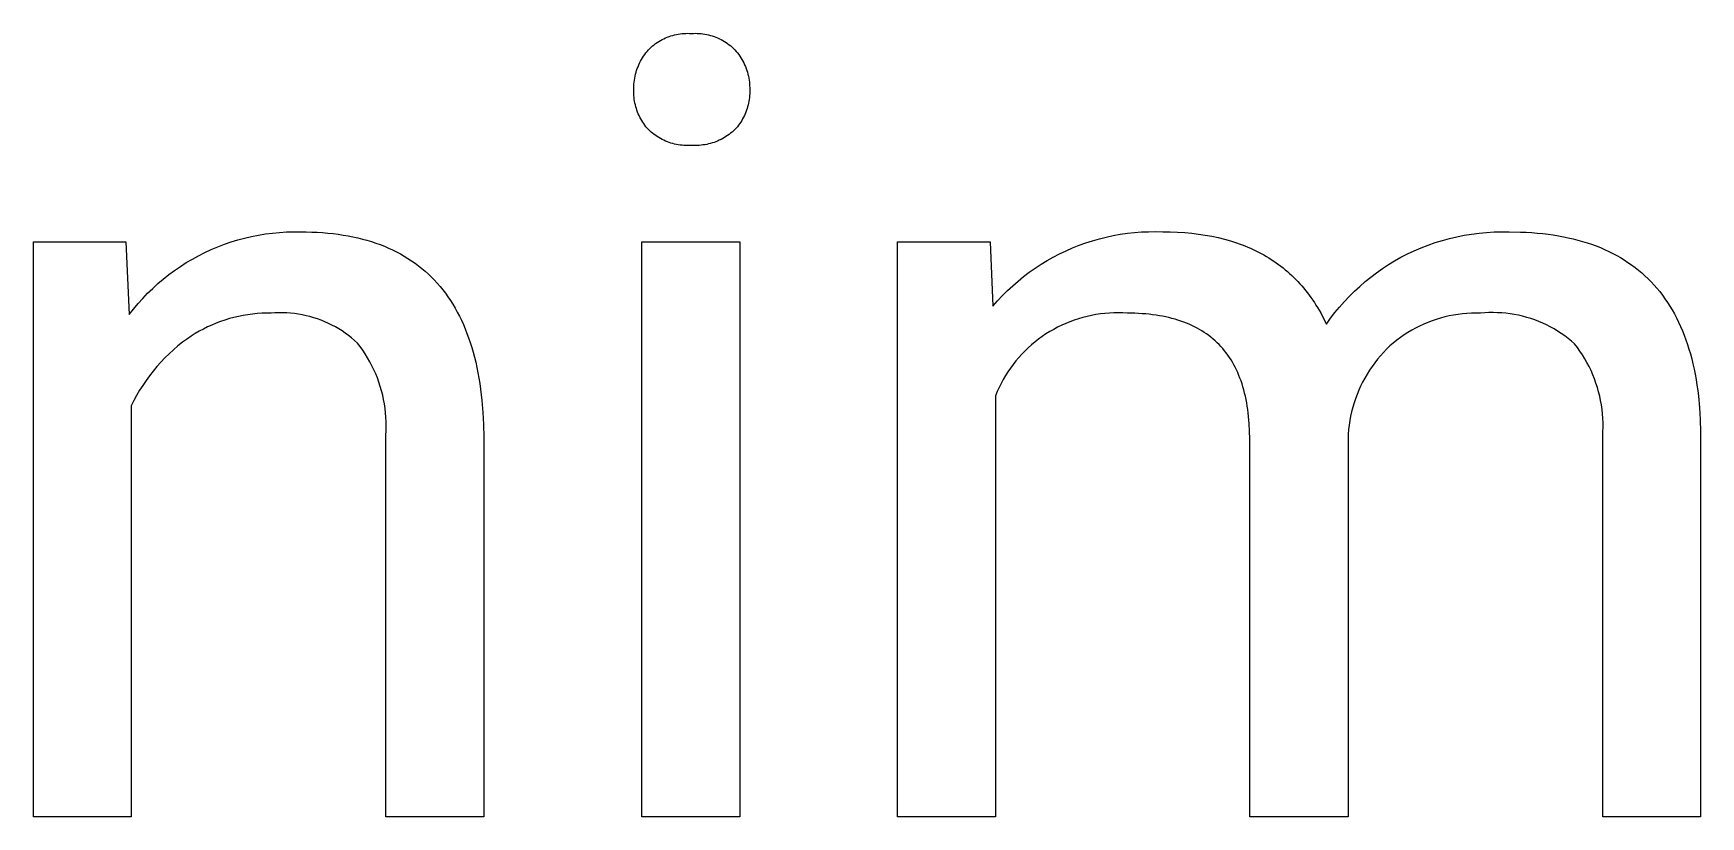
# Model space of a CAD drawing. Header units: millimetres. Extents: x 1287 to 5317, y -239 to 2577.
# Drawn here: x 5075.6 to 5137.9, y 117.7 to 147 of the extents above; entities that cross this region are included whole.
import ezdxf

# ---------------------------------------------------------------- set-up
doc = ezdxf.new("R2010")
doc.units = ezdxf.units.MM
doc.header["$MEASUREMENT"] = 0
doc.layers.add('Domyślny', color=7, linetype='Continuous', true_color=0x000000)

msp = doc.modelspace()

# ---------------------------------------------------------------- linework, layer by layer
at = {"layer": 'Domyślny'}
for p, q in [((5099.741, 146.931), (5099.812, 146.94)), ((5099.812, 146.94), (5099.883, 146.946)), ((5099.883, 146.946), (5099.954, 146.949)), ((5099.954, 146.949), (5100.025, 146.95)), ((5100.025, 146.95), (5100.096, 146.949)), ((5100.096, 146.949), (5100.167, 146.945)), ((5100.167, 146.945), (5100.239, 146.949)), ((5100.239, 146.949), (5100.31, 146.95)), ((5100.31, 146.95), (5100.381, 146.949)), ((5100.381, 146.949), (5100.453, 146.945)), ((5100.453, 146.945), (5100.524, 146.939)), ((5100.524, 146.939), (5100.595, 146.931)), ((5098.508, 146.277), (5098.556, 146.333)), ((5098.556, 146.333), (5098.607, 146.383)), ((5098.607, 146.383), (5098.659, 146.432)), ((5098.659, 146.432), (5098.713, 146.478)), ((5098.713, 146.478), (5098.768, 146.523)), ((5098.768, 146.523), (5098.825, 146.565)), ((5098.825, 146.565), (5098.884, 146.606)), ((5098.884, 146.606), (5098.944, 146.644)), ((5098.944, 146.644), (5099.005, 146.681)), ((5099.005, 146.681), (5099.067, 146.715)), ((5099.067, 146.715), (5099.131, 146.747)), ((5099.131, 146.747), (5099.195, 146.777)), ((5099.195, 146.777), (5099.261, 146.804)), ((5099.261, 146.804), (5099.327, 146.83)), ((5099.327, 146.83), (5099.395, 146.853)), ((5099.395, 146.853), (5099.463, 146.873)), ((5099.463, 146.873), (5099.532, 146.891)), ((5099.532, 146.891), (5099.601, 146.907)), ((5099.601, 146.907), (5099.671, 146.92)), ((5099.671, 146.92), (5099.741, 146.931)), ((5100.595, 146.931), (5100.666, 146.92)), ((5100.666, 146.92), (5100.736, 146.906)), ((5100.736, 146.906), (5100.805, 146.891)), ((5100.805, 146.891), (5100.874, 146.872)), ((5100.874, 146.872), (5100.943, 146.852)), ((5100.943, 146.852), (5101.011, 146.829)), ((5101.011, 146.829), (5101.077, 146.804)), ((5101.077, 146.804), (5101.143, 146.776)), ((5101.143, 146.776), (5101.208, 146.746)), ((5101.208, 146.746), (5101.272, 146.714)), ((5101.272, 146.714), (5101.335, 146.68)), ((5101.335, 146.68), (5101.396, 146.644)), ((5101.396, 146.644), (5101.457, 146.605)), ((5101.457, 146.605), (5101.516, 146.565)), ((5101.516, 146.565), (5101.573, 146.522)), ((5101.573, 146.522), (5101.629, 146.478)), ((5101.629, 146.478), (5101.683, 146.431)), ((5101.683, 146.431), (5101.736, 146.383)), ((5101.736, 146.383), (5101.787, 146.333)), ((5101.787, 146.333), (5101.836, 146.277)), ((5098.142, 145.635), (5098.169, 145.704)), ((5098.169, 145.704), (5098.197, 145.773)), ((5098.197, 145.773), (5098.229, 145.84)), ((5098.229, 145.84), (5098.262, 145.906)), ((5098.262, 145.906), (5098.298, 145.972)), ((5098.298, 145.972), (5098.335, 146.035)), ((5098.335, 146.035), (5098.376, 146.098)), ((5098.376, 146.098), (5098.418, 146.159)), ((5098.418, 146.159), (5098.462, 146.219)), ((5098.462, 146.219), (5098.508, 146.277)), ((5101.836, 146.277), (5101.883, 146.219)), ((5101.883, 146.219), (5101.928, 146.16)), ((5101.928, 146.16), (5101.97, 146.099)), ((5101.97, 146.099), (5102.011, 146.037)), ((5102.011, 146.037), (5102.049, 145.973)), ((5102.049, 145.973), (5102.086, 145.908)), ((5102.086, 145.908), (5102.119, 145.842)), ((5102.119, 145.842), (5102.151, 145.774)), ((5102.151, 145.774), (5102.18, 145.706)), ((5102.18, 145.706), (5102.207, 145.636)), ((5098.018, 145.056), (5098.025, 145.13)), ((5098.025, 145.13), (5098.034, 145.204)), ((5098.034, 145.204), (5098.046, 145.277)), ((5098.046, 145.277), (5098.06, 145.35)), ((5098.06, 145.35), (5098.077, 145.422)), ((5098.077, 145.422), (5098.096, 145.494)), ((5098.096, 145.494), (5098.118, 145.565)), ((5098.118, 145.565), (5098.142, 145.635)), ((5102.207, 145.636), (5102.232, 145.566)), ((5102.232, 145.566), (5102.254, 145.495)), ((5102.254, 145.495), (5102.274, 145.423)), ((5102.274, 145.423), (5102.291, 145.351)), ((5102.291, 145.351), (5102.305, 145.278)), ((5102.305, 145.278), (5102.317, 145.205)), ((5102.317, 145.205), (5102.327, 145.131)), ((5102.327, 145.131), (5102.334, 145.057)), ((5098.012, 144.908), (5098.014, 144.982)), ((5098.013, 144.834), (5098.012, 144.908)), ((5098.012, 144.763), (5098.013, 144.834)), ((5098.013, 144.693), (5098.012, 144.763)), ((5098.016, 144.623), (5098.013, 144.693)), ((5098.014, 144.982), (5098.018, 145.056)), ((5098.022, 144.553), (5098.016, 144.623)), ((5098.031, 144.483), (5098.022, 144.553)), ((5098.041, 144.414), (5098.031, 144.483)), ((5102.321, 144.483), (5102.31, 144.413)), ((5102.329, 144.552), (5102.321, 144.483)), ((5102.335, 144.623), (5102.329, 144.552)), ((5102.334, 145.057), (5102.338, 144.982)), ((5102.339, 144.693), (5102.335, 144.623)), ((5102.338, 144.982), (5102.34, 144.908)), ((5102.34, 144.908), (5102.339, 144.834)), ((5102.339, 144.834), (5102.34, 144.763)), ((5102.34, 144.763), (5102.339, 144.693)), ((5098.054, 144.345), (5098.041, 144.414)), ((5098.069, 144.276), (5098.054, 144.345)), ((5098.087, 144.208), (5098.069, 144.276)), ((5098.107, 144.141), (5098.087, 144.208)), ((5098.129, 144.074), (5098.107, 144.141)), ((5098.153, 144.008), (5098.129, 144.074)), ((5098.179, 143.943), (5098.153, 144.008)), ((5098.208, 143.879), (5098.179, 143.943)), ((5098.239, 143.816), (5098.208, 143.879)), ((5102.14, 143.878), (5102.109, 143.815)), ((5102.169, 143.942), (5102.14, 143.878)), ((5102.196, 144.007), (5102.169, 143.942)), ((5102.221, 144.073), (5102.196, 144.007)), ((5102.243, 144.14), (5102.221, 144.073)), ((5102.263, 144.207), (5102.243, 144.14)), ((5102.281, 144.275), (5102.263, 144.207)), ((5102.297, 144.344), (5102.281, 144.275)), ((5102.31, 144.413), (5102.297, 144.344)), ((5098.271, 143.754), (5098.239, 143.816)), ((5098.306, 143.693), (5098.271, 143.754)), ((5098.343, 143.633), (5098.306, 143.693)), ((5098.382, 143.575), (5098.343, 143.633)), ((5098.423, 143.518), (5098.382, 143.575)), ((5098.465, 143.462), (5098.423, 143.518)), ((5098.51, 143.408), (5098.465, 143.462)), ((5098.556, 143.355), (5098.51, 143.408)), ((5098.607, 143.306), (5098.556, 143.355)), ((5098.66, 143.259), (5098.607, 143.306)), ((5098.715, 143.214), (5098.66, 143.259)), ((5098.771, 143.171), (5098.715, 143.214)), ((5101.627, 143.214), (5101.57, 143.171)), ((5101.682, 143.259), (5101.627, 143.214)), ((5101.735, 143.306), (5101.682, 143.259)), ((5101.787, 143.355), (5101.735, 143.306)), ((5101.834, 143.407), (5101.787, 143.355)), ((5101.879, 143.461), (5101.834, 143.407)), ((5101.922, 143.517), (5101.879, 143.461)), ((5101.964, 143.574), (5101.922, 143.517)), ((5102.003, 143.632), (5101.964, 143.574)), ((5102.041, 143.692), (5102.003, 143.632)), ((5102.076, 143.753), (5102.041, 143.692)), ((5102.109, 143.815), (5102.076, 143.753)), ((5098.828, 143.129), (5098.771, 143.171)), ((5098.887, 143.09), (5098.828, 143.129)), ((5098.947, 143.053), (5098.887, 143.09)), ((5099.009, 143.017), (5098.947, 143.053)), ((5099.071, 142.984), (5099.009, 143.017)), ((5099.135, 142.953), (5099.071, 142.984)), ((5099.199, 142.925), (5099.135, 142.953)), ((5099.265, 142.898), (5099.199, 142.925)), ((5099.331, 142.874), (5099.265, 142.898)), ((5099.398, 142.851), (5099.331, 142.874)), ((5099.466, 142.832), (5099.398, 142.851)), ((5099.535, 142.814), (5099.466, 142.832)), ((5099.604, 142.799), (5099.535, 142.814)), ((5099.674, 142.786), (5099.604, 142.799)), ((5099.744, 142.776), (5099.674, 142.786)), ((5099.814, 142.768), (5099.744, 142.776)), ((5099.884, 142.762), (5099.814, 142.768)), ((5099.955, 142.759), (5099.884, 142.762)), ((5100.026, 142.758), (5099.955, 142.759)), ((5100.097, 142.76), (5100.026, 142.758)), ((5100.167, 142.764), (5100.097, 142.76)), ((5100.238, 142.76), (5100.167, 142.764)), ((5100.309, 142.758), (5100.238, 142.76)), ((5100.38, 142.759), (5100.309, 142.758)), ((5100.451, 142.763), (5100.38, 142.759)), ((5100.522, 142.768), (5100.451, 142.763)), ((5100.593, 142.777), (5100.522, 142.768)), ((5100.663, 142.787), (5100.593, 142.777)), ((5100.733, 142.8), (5100.663, 142.787)), ((5100.802, 142.815), (5100.733, 142.8)), ((5100.871, 142.832), (5100.802, 142.815)), ((5100.939, 142.852), (5100.871, 142.832)), ((5101.007, 142.874), (5100.939, 142.852)), ((5101.074, 142.899), (5101.007, 142.874)), ((5101.139, 142.925), (5101.074, 142.899)), ((5101.204, 142.954), (5101.139, 142.925)), ((5101.268, 142.985), (5101.204, 142.954)), ((5101.331, 143.018), (5101.268, 142.985)), ((5101.393, 143.053), (5101.331, 143.018)), ((5101.453, 143.091), (5101.393, 143.053)), ((5101.513, 143.13), (5101.453, 143.091)), ((5101.57, 143.171), (5101.513, 143.13)), ((5084.255, 139.453), (5084.517, 139.487)), ((5084.517, 139.487), (5084.779, 139.512)), ((5084.779, 139.512), (5085.042, 139.528)), ((5085.042, 139.528), (5085.306, 139.535)), ((5085.306, 139.535), (5085.57, 139.533)), ((5085.57, 139.533), (5085.78, 139.531)), ((5085.78, 139.531), (5085.987, 139.525)), ((5085.987, 139.525), (5086.191, 139.516)), ((5086.191, 139.516), (5086.391, 139.503)), ((5086.391, 139.503), (5086.588, 139.486)), ((5086.588, 139.486), (5086.782, 139.465)), ((5116.179, 139.439), (5116.442, 139.477)), ((5116.442, 139.477), (5116.706, 139.506)), ((5116.706, 139.506), (5116.97, 139.526)), ((5116.97, 139.526), (5117.236, 139.537)), ((5117.236, 139.537), (5117.501, 139.539)), ((5117.501, 139.539), (5117.767, 139.533)), ((5117.767, 139.533), (5118.044, 139.529)), ((5118.044, 139.529), (5118.317, 139.519)), ((5118.317, 139.519), (5118.583, 139.502)), ((5118.583, 139.502), (5118.844, 139.479)), ((5118.844, 139.479), (5119.099, 139.449)), ((5129.299, 139.449), (5129.576, 139.484)), ((5129.576, 139.484), (5129.855, 139.511)), ((5129.855, 139.511), (5130.134, 139.528)), ((5130.134, 139.528), (5130.414, 139.535)), ((5130.414, 139.535), (5130.694, 139.533)), ((5130.694, 139.533), (5131.127, 139.525)), ((5131.127, 139.525), (5131.338, 139.516)), ((5131.338, 139.516), (5131.546, 139.504)), ((5131.546, 139.504), (5131.751, 139.487)), ((5131.751, 139.487), (5131.953, 139.467)), ((5131.953, 139.467), (5132.151, 139.443)), ((5075.589, 117.676), (5075.589, 139.153)), ((5075.589, 139.153), (5079.048, 139.153)), ((5079.048, 139.153), (5079.167, 136.438)), ((5081.994, 138.76), (5082.234, 138.871)), ((5082.234, 138.871), (5082.477, 138.973)), ((5082.477, 138.973), (5082.723, 139.067)), ((5082.723, 139.067), (5082.972, 139.153)), ((5082.972, 139.153), (5083.225, 139.231)), ((5083.225, 139.231), (5083.479, 139.299)), ((5083.479, 139.299), (5083.736, 139.359)), ((5083.736, 139.359), (5083.995, 139.411)), ((5083.995, 139.411), (5084.255, 139.453)), ((5086.782, 139.465), (5086.972, 139.441)), ((5086.972, 139.441), (5087.16, 139.413)), ((5087.16, 139.413), (5087.344, 139.381)), ((5087.344, 139.381), (5087.524, 139.345)), ((5087.524, 139.345), (5087.702, 139.306)), ((5087.702, 139.306), (5087.876, 139.263)), ((5087.876, 139.263), (5088.047, 139.216)), ((5088.047, 139.216), (5088.214, 139.165)), ((5088.214, 139.165), (5088.379, 139.111)), ((5088.379, 139.111), (5088.54, 139.053)), ((5088.54, 139.053), (5088.697, 138.991)), ((5088.697, 138.991), (5088.852, 138.926)), ((5088.852, 138.926), (5089.003, 138.856)), ((5089.003, 138.856), (5089.151, 138.783)), ((5098.31, 117.676), (5098.31, 139.153)), ((5098.31, 139.153), (5101.968, 139.153)), ((5101.968, 139.153), (5101.968, 117.676)), ((5107.863, 117.676), (5107.863, 139.153)), ((5107.863, 139.153), (5111.323, 139.153)), ((5111.323, 139.153), (5111.421, 136.756)), ((5114.151, 138.824), (5114.395, 138.931)), ((5114.395, 138.931), (5114.642, 139.029)), ((5114.642, 139.029), (5114.891, 139.119)), ((5114.891, 139.119), (5115.144, 139.2)), ((5115.144, 139.2), (5115.4, 139.273)), ((5115.4, 139.273), (5115.657, 139.337)), ((5115.657, 139.337), (5115.917, 139.392)), ((5115.917, 139.392), (5116.179, 139.439)), ((5119.099, 139.449), (5119.349, 139.411)), ((5119.349, 139.411), (5119.593, 139.368)), ((5119.593, 139.368), (5119.831, 139.317)), ((5119.831, 139.317), (5120.064, 139.26)), ((5120.064, 139.26), (5120.291, 139.196)), ((5120.291, 139.196), (5120.513, 139.125)), ((5120.513, 139.125), (5120.622, 139.087)), ((5120.622, 139.087), (5120.729, 139.047)), ((5120.729, 139.047), (5120.835, 139.006)), ((5120.835, 139.006), (5120.94, 138.963)), ((5120.94, 138.963), (5121.043, 138.919)), ((5121.043, 138.919), (5121.145, 138.872)), ((5121.145, 138.872), (5121.245, 138.824)), ((5127.155, 138.826), (5127.413, 138.936)), ((5127.413, 138.936), (5127.674, 139.036)), ((5127.674, 139.036), (5127.938, 139.128)), ((5127.938, 139.128), (5128.206, 139.211)), ((5128.206, 139.211), (5128.476, 139.284)), ((5128.476, 139.284), (5128.748, 139.348)), ((5128.748, 139.348), (5129.022, 139.403)), ((5129.022, 139.403), (5129.299, 139.449)), ((5132.151, 139.443), (5132.345, 139.416)), ((5132.345, 139.416), (5132.536, 139.385)), ((5132.536, 139.385), (5132.724, 139.35)), ((5132.724, 139.35), (5132.909, 139.312)), ((5132.909, 139.312), (5133.09, 139.27)), ((5133.09, 139.27), (5133.267, 139.224)), ((5133.267, 139.224), (5133.442, 139.175)), ((5133.442, 139.175), (5133.613, 139.122)), ((5133.613, 139.122), (5133.78, 139.065)), ((5133.78, 139.065), (5133.945, 139.005)), ((5133.945, 139.005), (5134.105, 138.941)), ((5134.105, 138.941), (5134.263, 138.874)), ((5134.263, 138.874), (5134.417, 138.803)), ((5080.861, 138.088), (5081.078, 138.238)), ((5081.078, 138.238), (5081.301, 138.38)), ((5081.301, 138.38), (5081.528, 138.514)), ((5081.528, 138.514), (5081.759, 138.641)), ((5081.759, 138.641), (5081.994, 138.76)), ((5089.151, 138.783), (5089.295, 138.706)), ((5089.295, 138.706), (5089.437, 138.626)), ((5089.437, 138.626), (5089.575, 138.541)), ((5089.575, 138.541), (5089.71, 138.453)), ((5089.71, 138.453), (5089.841, 138.361)), ((5089.841, 138.361), (5089.969, 138.266)), ((5089.969, 138.266), (5090.094, 138.166)), ((5112.996, 138.173), (5113.218, 138.318)), ((5113.218, 138.318), (5113.445, 138.456)), ((5113.445, 138.456), (5113.676, 138.587)), ((5113.676, 138.587), (5113.912, 138.71)), ((5113.912, 138.71), (5114.151, 138.824)), ((5121.245, 138.824), (5121.344, 138.775)), ((5121.344, 138.775), (5121.441, 138.723)), ((5121.441, 138.723), (5121.538, 138.67)), ((5121.538, 138.67), (5121.632, 138.615)), ((5121.632, 138.615), (5121.726, 138.559)), ((5121.726, 138.559), (5121.818, 138.501)), ((5121.818, 138.501), (5121.908, 138.441)), ((5121.908, 138.441), (5121.997, 138.379)), ((5121.997, 138.379), (5122.085, 138.316)), ((5122.085, 138.316), (5122.171, 138.251)), ((5122.171, 138.251), (5122.256, 138.185)), ((5125.964, 138.159), (5126.188, 138.307)), ((5126.188, 138.307), (5126.418, 138.448)), ((5126.418, 138.448), (5126.652, 138.581)), ((5126.652, 138.581), (5126.901, 138.708)), ((5126.901, 138.708), (5127.155, 138.826)), ((5134.417, 138.803), (5134.567, 138.728)), ((5134.567, 138.728), (5134.715, 138.649)), ((5134.715, 138.649), (5134.859, 138.567)), ((5134.859, 138.567), (5134.999, 138.481)), ((5134.999, 138.481), (5135.136, 138.392)), ((5135.136, 138.392), (5135.27, 138.299)), ((5135.27, 138.299), (5135.401, 138.202)), ((5080.241, 137.597), (5080.442, 137.768)), ((5080.442, 137.768), (5080.649, 137.932)), ((5080.649, 137.932), (5080.861, 138.088)), ((5090.094, 138.166), (5090.216, 138.063)), ((5090.216, 138.063), (5090.334, 137.957)), ((5090.334, 137.957), (5090.449, 137.846)), ((5090.449, 137.846), (5090.561, 137.732)), ((5090.561, 137.732), (5090.669, 137.614)), ((5090.669, 137.614), (5090.775, 137.492)), ((5112.161, 137.517), (5112.361, 137.692)), ((5112.361, 137.692), (5112.567, 137.859)), ((5112.567, 137.859), (5112.779, 138.019)), ((5112.779, 138.019), (5112.996, 138.173)), ((5122.256, 138.185), (5122.34, 138.117)), ((5122.34, 138.117), (5122.422, 138.047)), ((5122.422, 138.047), (5122.503, 137.975)), ((5122.503, 137.975), (5122.582, 137.902)), ((5122.582, 137.902), (5122.66, 137.827)), ((5122.66, 137.827), (5122.737, 137.75)), ((5122.737, 137.75), (5122.812, 137.672)), ((5122.812, 137.672), (5122.886, 137.592)), ((5125.118, 137.494), (5125.321, 137.671)), ((5125.321, 137.671), (5125.53, 137.841)), ((5125.53, 137.841), (5125.744, 138.003)), ((5125.744, 138.003), (5125.964, 138.159)), ((5135.401, 138.202), (5135.528, 138.101)), ((5135.528, 138.101), (5135.651, 137.997)), ((5135.651, 137.997), (5135.772, 137.89)), ((5135.772, 137.89), (5135.888, 137.778)), ((5135.888, 137.778), (5136.002, 137.663)), ((5136.002, 137.663), (5136.112, 137.545)), ((5079.499, 136.849), (5079.675, 137.045)), ((5079.675, 137.045), (5079.857, 137.235)), ((5079.857, 137.235), (5080.046, 137.419)), ((5080.046, 137.419), (5080.241, 137.597)), ((5090.775, 137.492), (5090.877, 137.366)), ((5090.877, 137.366), (5090.975, 137.237)), ((5090.975, 137.237), (5091.071, 137.104)), ((5091.071, 137.104), (5091.163, 136.967)), ((5111.596, 136.956), (5111.778, 137.149)), ((5111.778, 137.149), (5111.966, 137.337)), ((5111.966, 137.337), (5112.161, 137.517)), ((5122.886, 137.592), (5122.958, 137.51)), ((5122.958, 137.51), (5123.029, 137.427)), ((5123.029, 137.427), (5123.098, 137.342)), ((5123.098, 137.342), (5123.167, 137.255)), ((5123.167, 137.255), (5123.233, 137.166)), ((5123.233, 137.166), (5123.299, 137.076)), ((5123.299, 137.076), (5123.363, 136.984)), ((5123.363, 136.984), (5123.425, 136.891)), ((5124.545, 136.924), (5124.73, 137.121)), ((5124.73, 137.121), (5124.92, 137.31)), ((5124.92, 137.31), (5125.118, 137.494)), ((5136.112, 137.545), (5136.219, 137.422)), ((5136.219, 137.422), (5136.322, 137.296)), ((5136.322, 137.296), (5136.422, 137.167)), ((5136.422, 137.167), (5136.519, 137.034)), ((5136.519, 137.034), (5136.612, 136.897)), ((5079.167, 136.438), (5079.33, 136.646)), ((5079.33, 136.646), (5079.499, 136.849)), ((5083.249, 136.373), (5083.079, 136.334)), ((5083.421, 136.408), (5083.249, 136.373)), ((5083.593, 136.436), (5083.421, 136.408)), ((5083.767, 136.459), (5083.593, 136.436)), ((5083.941, 136.476), (5083.767, 136.459)), ((5084.115, 136.487), (5083.941, 136.476)), ((5084.29, 136.492), (5084.115, 136.487)), ((5084.465, 136.492), (5084.29, 136.492)), ((5084.611, 136.502), (5084.465, 136.492)), ((5084.758, 136.506), (5084.611, 136.502)), ((5084.904, 136.506), (5084.758, 136.506)), ((5085.051, 136.501), (5084.904, 136.506)), ((5085.197, 136.49), (5085.051, 136.501)), ((5085.343, 136.475), (5085.197, 136.49)), ((5085.488, 136.454), (5085.343, 136.475)), ((5085.632, 136.428), (5085.488, 136.454)), ((5085.776, 136.398), (5085.632, 136.428)), ((5085.918, 136.362), (5085.776, 136.398)), ((5086.059, 136.321), (5085.918, 136.362)), ((5091.163, 136.967), (5091.252, 136.826)), ((5091.252, 136.826), (5091.337, 136.682)), ((5091.337, 136.682), (5091.419, 136.534)), ((5091.419, 136.534), (5091.498, 136.382)), ((5091.498, 136.382), (5091.574, 136.227)), ((5111.421, 136.756), (5111.596, 136.956)), ((5114.94, 136.373), (5114.778, 136.331)), ((5115.105, 136.409), (5114.94, 136.373)), ((5115.27, 136.44), (5115.105, 136.409)), ((5115.436, 136.464), (5115.27, 136.44)), ((5115.603, 136.483), (5115.436, 136.464)), ((5115.771, 136.497), (5115.603, 136.483)), ((5115.939, 136.504), (5115.771, 136.497)), ((5116.107, 136.506), (5115.939, 136.504)), ((5116.275, 136.502), (5116.107, 136.506)), ((5116.442, 136.492), (5116.275, 136.502)), ((5116.723, 136.487), (5116.442, 136.492)), ((5116.861, 136.482), (5116.723, 136.487)), ((5116.995, 136.473), (5116.861, 136.482)), ((5117.128, 136.463), (5116.995, 136.473)), ((5117.259, 136.451), (5117.128, 136.463)), ((5117.387, 136.436), (5117.259, 136.451)), ((5117.513, 136.418), (5117.387, 136.436)), ((5117.637, 136.399), (5117.513, 136.418)), ((5117.758, 136.377), (5117.637, 136.399)), ((5117.877, 136.353), (5117.758, 136.377)), ((5123.425, 136.891), (5123.486, 136.796)), ((5123.486, 136.796), (5123.546, 136.699)), ((5123.546, 136.699), (5123.605, 136.6)), ((5123.605, 136.6), (5123.662, 136.5)), ((5123.662, 136.5), (5123.771, 136.294)), ((5124.032, 136.301), (5124.196, 136.514)), ((5124.196, 136.514), (5124.367, 136.722)), ((5124.367, 136.722), (5124.545, 136.924)), ((5128.463, 136.39), (5128.299, 136.352)), ((5128.627, 136.422), (5128.463, 136.39)), ((5128.792, 136.448), (5128.627, 136.422)), ((5128.959, 136.468), (5128.792, 136.448)), ((5129.125, 136.483), (5128.959, 136.468)), ((5129.293, 136.492), (5129.125, 136.483)), ((5129.46, 136.495), (5129.293, 136.492)), ((5129.628, 136.492), (5129.46, 136.495)), ((5129.786, 136.505), (5129.628, 136.492)), ((5129.944, 136.513), (5129.786, 136.505)), ((5130.103, 136.515), (5129.944, 136.513)), ((5130.261, 136.511), (5130.103, 136.515)), ((5130.42, 136.503), (5130.261, 136.511)), ((5130.578, 136.488), (5130.42, 136.503)), ((5130.735, 136.469), (5130.578, 136.488)), ((5130.892, 136.444), (5130.735, 136.469)), ((5131.047, 136.413), (5130.892, 136.444)), ((5131.202, 136.377), (5131.047, 136.413)), ((5131.355, 136.336), (5131.202, 136.377)), ((5136.612, 136.897), (5136.702, 136.756)), ((5136.702, 136.756), (5136.788, 136.612)), ((5136.788, 136.612), (5136.872, 136.464)), ((5136.872, 136.464), (5136.951, 136.312)), ((5081.783, 135.816), (5081.632, 135.727)), ((5081.937, 135.899), (5081.783, 135.816)), ((5082.093, 135.977), (5081.937, 135.899)), ((5082.252, 136.05), (5082.093, 135.977)), ((5082.414, 136.118), (5082.252, 136.05)), ((5082.577, 136.18), (5082.414, 136.118)), ((5082.743, 136.237), (5082.577, 136.18)), ((5082.91, 136.288), (5082.743, 136.237)), ((5083.079, 136.334), (5082.91, 136.288)), ((5086.198, 136.276), (5086.059, 136.321)), ((5086.336, 136.226), (5086.198, 136.276)), ((5086.471, 136.171), (5086.336, 136.226)), ((5086.605, 136.111), (5086.471, 136.171)), ((5086.737, 136.047), (5086.605, 136.111)), ((5086.866, 135.978), (5086.737, 136.047)), ((5086.993, 135.905), (5086.866, 135.978)), ((5087.118, 135.827), (5086.993, 135.905)), ((5087.239, 135.745), (5087.118, 135.827)), ((5087.358, 135.659), (5087.239, 135.745)), ((5091.574, 136.227), (5091.646, 136.067)), ((5091.646, 136.067), (5091.716, 135.904)), ((5091.716, 135.904), (5091.781, 135.738)), ((5091.781, 135.738), (5091.844, 135.567)), ((5113.546, 135.803), (5113.403, 135.714)), ((5113.691, 135.887), (5113.546, 135.803)), ((5113.839, 135.966), (5113.691, 135.887)), ((5113.99, 136.041), (5113.839, 135.966)), ((5114.144, 136.11), (5113.99, 136.041)), ((5114.299, 136.173), (5114.144, 136.11)), ((5114.457, 136.231), (5114.299, 136.173)), ((5114.616, 136.284), (5114.457, 136.231)), ((5114.778, 136.331), (5114.616, 136.284)), ((5117.995, 136.327), (5117.877, 136.353)), ((5118.109, 136.298), (5117.995, 136.327)), ((5118.222, 136.267), (5118.109, 136.298)), ((5118.332, 136.234), (5118.222, 136.267)), ((5118.441, 136.198), (5118.332, 136.234)), ((5118.546, 136.16), (5118.441, 136.198)), ((5118.65, 136.12), (5118.546, 136.16)), ((5118.752, 136.078), (5118.65, 136.12)), ((5118.851, 136.033), (5118.752, 136.078)), ((5118.948, 135.986), (5118.851, 136.033)), ((5119.043, 135.937), (5118.948, 135.986)), ((5119.135, 135.885), (5119.043, 135.937)), ((5119.226, 135.831), (5119.135, 135.885)), ((5119.314, 135.775), (5119.226, 135.831)), ((5119.4, 135.716), (5119.314, 135.775)), ((5123.771, 136.294), (5123.875, 136.082)), ((5123.875, 136.082), (5124.032, 136.301)), ((5126.916, 135.768), (5126.776, 135.677)), ((5127.06, 135.854), (5126.916, 135.768)), ((5127.207, 135.935), (5127.06, 135.854)), ((5127.356, 136.01), (5127.207, 135.935)), ((5127.508, 136.081), (5127.356, 136.01)), ((5127.662, 136.146), (5127.508, 136.081)), ((5127.819, 136.206), (5127.662, 136.146)), ((5127.977, 136.26), (5127.819, 136.206)), ((5128.137, 136.309), (5127.977, 136.26)), ((5128.299, 136.352), (5128.137, 136.309)), ((5131.507, 136.289), (5131.355, 136.336)), ((5131.657, 136.238), (5131.507, 136.289)), ((5131.805, 136.181), (5131.657, 136.238)), ((5131.951, 136.119), (5131.805, 136.181)), ((5132.095, 136.052), (5131.951, 136.119)), ((5132.236, 135.98), (5132.095, 136.052)), ((5132.375, 135.903), (5132.236, 135.98)), ((5132.511, 135.822), (5132.375, 135.903)), ((5132.644, 135.736), (5132.511, 135.822)), ((5132.775, 135.645), (5132.644, 135.736)), ((5136.951, 136.312), (5137.028, 136.157)), ((5137.028, 136.157), (5137.101, 135.998)), ((5137.101, 135.998), (5137.17, 135.836)), ((5137.17, 135.836), (5137.236, 135.67)), ((5080.822, 135.125), (5080.659, 134.976)), ((5080.99, 135.267), (5080.822, 135.125)), ((5081.162, 135.405), (5080.99, 135.267)), ((5081.34, 135.536), (5081.162, 135.405)), ((5081.484, 135.634), (5081.34, 135.536)), ((5081.632, 135.727), (5081.484, 135.634)), ((5087.473, 135.569), (5087.358, 135.659)), ((5087.586, 135.475), (5087.473, 135.569)), ((5087.695, 135.377), (5087.586, 135.475)), ((5087.796, 135.243), (5087.695, 135.377)), ((5087.893, 135.107), (5087.796, 135.243)), ((5091.844, 135.567), (5091.903, 135.393)), ((5091.903, 135.393), (5091.959, 135.215)), ((5091.959, 135.215), (5092.012, 135.033)), ((5112.742, 135.197), (5112.621, 135.08)), ((5112.867, 135.309), (5112.742, 135.197)), ((5112.996, 135.417), (5112.867, 135.309)), ((5113.128, 135.521), (5112.996, 135.417)), ((5113.264, 135.619), (5113.128, 135.521)), ((5113.403, 135.714), (5113.264, 135.619)), ((5119.483, 135.656), (5119.4, 135.716)), ((5119.565, 135.593), (5119.483, 135.656)), ((5119.644, 135.527), (5119.565, 135.593)), ((5119.721, 135.46), (5119.644, 135.527)), ((5119.795, 135.39), (5119.721, 135.46)), ((5119.868, 135.317), (5119.795, 135.39)), ((5119.938, 135.243), (5119.868, 135.317)), ((5120.006, 135.166), (5119.938, 135.243)), ((5120.072, 135.087), (5120.006, 135.166)), ((5126.125, 135.149), (5126.007, 135.026)), ((5126.247, 135.267), (5126.125, 135.149)), ((5126.373, 135.376), (5126.247, 135.267)), ((5126.504, 135.481), (5126.373, 135.376)), ((5126.638, 135.582), (5126.504, 135.481)), ((5126.776, 135.677), (5126.638, 135.582)), ((5132.901, 135.55), (5132.775, 135.645)), ((5133.025, 135.451), (5132.901, 135.55)), ((5133.145, 135.347), (5133.025, 135.451)), ((5133.247, 135.213), (5133.145, 135.347)), ((5133.344, 135.076), (5133.247, 135.213)), ((5137.236, 135.67), (5137.299, 135.5)), ((5137.299, 135.5), (5137.359, 135.327)), ((5137.359, 135.327), (5137.415, 135.15)), ((5137.415, 135.15), (5137.468, 134.969)), ((5080.203, 134.499), (5080.061, 134.33)), ((5080.349, 134.663), (5080.203, 134.499)), ((5080.502, 134.822), (5080.349, 134.663)), ((5080.659, 134.976), (5080.502, 134.822)), ((5087.986, 134.967), (5087.893, 135.107)), ((5088.073, 134.824), (5087.986, 134.967)), ((5088.156, 134.679), (5088.073, 134.824)), ((5088.234, 134.53), (5088.156, 134.679)), ((5088.307, 134.379), (5088.234, 134.53)), ((5092.012, 135.033), (5092.061, 134.847)), ((5092.061, 134.847), (5092.108, 134.658)), ((5092.108, 134.658), (5092.15, 134.465)), ((5112.179, 134.575), (5112.079, 134.439)), ((5112.283, 134.707), (5112.179, 134.575)), ((5112.391, 134.835), (5112.283, 134.707)), ((5112.504, 134.96), (5112.391, 134.835)), ((5112.621, 135.08), (5112.504, 134.96)), ((5120.135, 135.005), (5120.072, 135.087)), ((5120.197, 134.922), (5120.135, 135.005)), ((5120.256, 134.836), (5120.197, 134.922)), ((5120.313, 134.747), (5120.256, 134.836)), ((5120.367, 134.657), (5120.313, 134.747)), ((5120.42, 134.564), (5120.367, 134.657)), ((5120.47, 134.469), (5120.42, 134.564)), ((5125.581, 134.499), (5125.485, 134.359)), ((5125.68, 134.637), (5125.581, 134.499)), ((5125.785, 134.77), (5125.68, 134.637)), ((5125.894, 134.9), (5125.785, 134.77)), ((5126.007, 135.026), (5125.894, 134.9)), ((5133.436, 134.936), (5133.344, 135.076)), ((5133.523, 134.792), (5133.436, 134.936)), ((5133.606, 134.646), (5133.523, 134.792)), ((5133.683, 134.497), (5133.606, 134.646)), ((5133.756, 134.346), (5133.683, 134.497)), ((5137.468, 134.969), (5137.517, 134.784)), ((5137.517, 134.784), (5137.563, 134.596)), ((5137.563, 134.596), (5137.605, 134.405)), ((5079.797, 133.978), (5079.673, 133.795)), ((5079.926, 134.156), (5079.797, 133.978)), ((5080.061, 134.33), (5079.926, 134.156)), ((5088.374, 134.226), (5088.307, 134.379)), ((5088.437, 134.071), (5088.374, 134.226)), ((5088.494, 133.913), (5088.437, 134.071)), ((5088.546, 133.754), (5088.494, 133.913)), ((5092.15, 134.465), (5092.19, 134.268)), ((5092.19, 134.268), (5092.226, 134.068)), ((5092.226, 134.068), (5092.259, 133.863)), ((5092.259, 133.863), (5092.289, 133.655)), ((5111.73, 133.865), (5111.655, 133.715)), ((5111.81, 134.013), (5111.73, 133.865)), ((5111.895, 134.158), (5111.81, 134.013)), ((5111.985, 134.3), (5111.895, 134.158)), ((5112.079, 134.439), (5111.985, 134.3)), ((5120.518, 134.371), (5120.47, 134.469)), ((5120.564, 134.271), (5120.518, 134.371)), ((5120.607, 134.169), (5120.564, 134.271)), ((5120.648, 134.065), (5120.607, 134.169)), ((5120.687, 133.958), (5120.648, 134.065)), ((5120.724, 133.849), (5120.687, 133.958)), ((5125.229, 133.919), (5125.154, 133.767)), ((5125.31, 134.069), (5125.229, 133.919)), ((5125.395, 134.215), (5125.31, 134.069)), ((5125.485, 134.359), (5125.395, 134.215)), ((5133.823, 134.192), (5133.756, 134.346)), ((5133.885, 134.036), (5133.823, 134.192)), ((5133.942, 133.878), (5133.885, 134.036)), ((5133.993, 133.718), (5133.942, 133.878)), ((5137.605, 134.405), (5137.645, 134.209)), ((5137.645, 134.209), (5137.68, 134.01)), ((5137.68, 134.01), (5137.713, 133.808)), ((5079.446, 133.418), (5079.342, 133.224)), ((5079.556, 133.609), (5079.446, 133.418)), ((5079.673, 133.795), (5079.556, 133.609)), ((5088.592, 133.593), (5088.546, 133.754)), ((5088.634, 133.431), (5088.592, 133.593)), ((5088.669, 133.267), (5088.634, 133.431)), ((5088.699, 133.102), (5088.669, 133.267)), ((5092.289, 133.655), (5092.339, 133.228)), ((5111.586, 133.562), (5111.522, 133.406)), ((5111.522, 133.406), (5111.522, 117.676)), ((5111.655, 133.715), (5111.586, 133.562)), ((5120.759, 133.738), (5120.724, 133.849)), ((5120.791, 133.624), (5120.759, 133.738)), ((5120.821, 133.509), (5120.791, 133.624)), ((5120.849, 133.39), (5120.821, 133.509)), ((5120.875, 133.27), (5120.849, 133.39)), ((5120.898, 133.147), (5120.875, 133.27)), ((5124.96, 133.297), (5124.906, 133.136)), ((5125.019, 133.456), (5124.96, 133.297)), ((5125.084, 133.613), (5125.019, 133.456)), ((5125.154, 133.767), (5125.084, 133.613)), ((5134.039, 133.556), (5133.993, 133.718)), ((5134.08, 133.393), (5134.039, 133.556)), ((5134.115, 133.229), (5134.08, 133.393)), ((5137.713, 133.808), (5137.742, 133.601)), ((5137.742, 133.601), (5137.768, 133.391)), ((5137.768, 133.391), (5137.809, 132.961)), ((5079.342, 133.224), (5079.244, 133.026)), ((5079.244, 133.026), (5079.244, 117.676)), ((5088.724, 132.936), (5088.699, 133.102)), ((5088.743, 132.77), (5088.724, 132.936)), ((5088.756, 132.603), (5088.743, 132.77)), ((5092.339, 133.228), (5092.375, 132.786)), ((5092.375, 132.786), (5092.399, 132.328)), ((5120.919, 133.022), (5120.898, 133.147)), ((5120.938, 132.895), (5120.919, 133.022)), ((5120.955, 132.765), (5120.938, 132.895)), ((5120.97, 132.633), (5120.955, 132.765)), ((5120.982, 132.499), (5120.97, 132.633)), ((5124.778, 132.644), (5124.746, 132.477)), ((5124.815, 132.809), (5124.778, 132.644)), ((5124.858, 132.974), (5124.815, 132.809)), ((5124.906, 133.136), (5124.858, 132.974)), ((5134.144, 133.064), (5134.115, 133.229)), ((5134.168, 132.897), (5134.144, 133.064)), ((5134.186, 132.731), (5134.168, 132.897)), ((5134.198, 132.563), (5134.186, 132.731)), ((5137.809, 132.961), (5137.836, 132.515)), ((5088.753, 131.933), (5088.762, 132.101)), ((5088.764, 132.436), (5088.756, 132.603)), ((5088.762, 132.101), (5088.766, 132.268)), ((5088.766, 132.268), (5088.764, 132.436)), ((5092.399, 132.328), (5092.409, 131.856)), ((5120.992, 132.363), (5120.982, 132.499)), ((5121.005, 132.083), (5120.992, 132.363)), ((5121.01, 131.794), (5121.005, 132.083)), ((5124.7, 132.141), (5124.686, 131.972)), ((5124.721, 132.31), (5124.7, 132.141)), ((5124.746, 132.477), (5124.721, 132.31)), ((5134.192, 131.892), (5134.202, 132.059)), ((5134.205, 132.395), (5134.198, 132.563)), ((5134.202, 132.059), (5134.207, 132.227)), ((5134.207, 132.227), (5134.205, 132.395)), ((5137.836, 132.515), (5137.851, 132.055)), ((5137.851, 132.055), (5137.851, 117.676)), ((5088.753, 117.676), (5088.753, 131.933)), ((5092.409, 131.856), (5092.409, 117.676)), ((5121.01, 117.676), (5121.01, 131.794)), ((5124.686, 131.972), (5124.686, 117.676)), ((5134.192, 117.676), (5134.192, 131.892)), ((5079.244, 117.676), (5075.589, 117.676)), ((5092.409, 117.676), (5088.753, 117.676)), ((5101.968, 117.676), (5098.31, 117.676)), ((5111.522, 117.676), (5107.863, 117.676)), ((5124.686, 117.676), (5121.01, 117.676)), ((5137.851, 117.676), (5134.192, 117.676))]:
    msp.add_line(p, q, dxfattribs=at)

doc.saveas('drawing.dxf')
